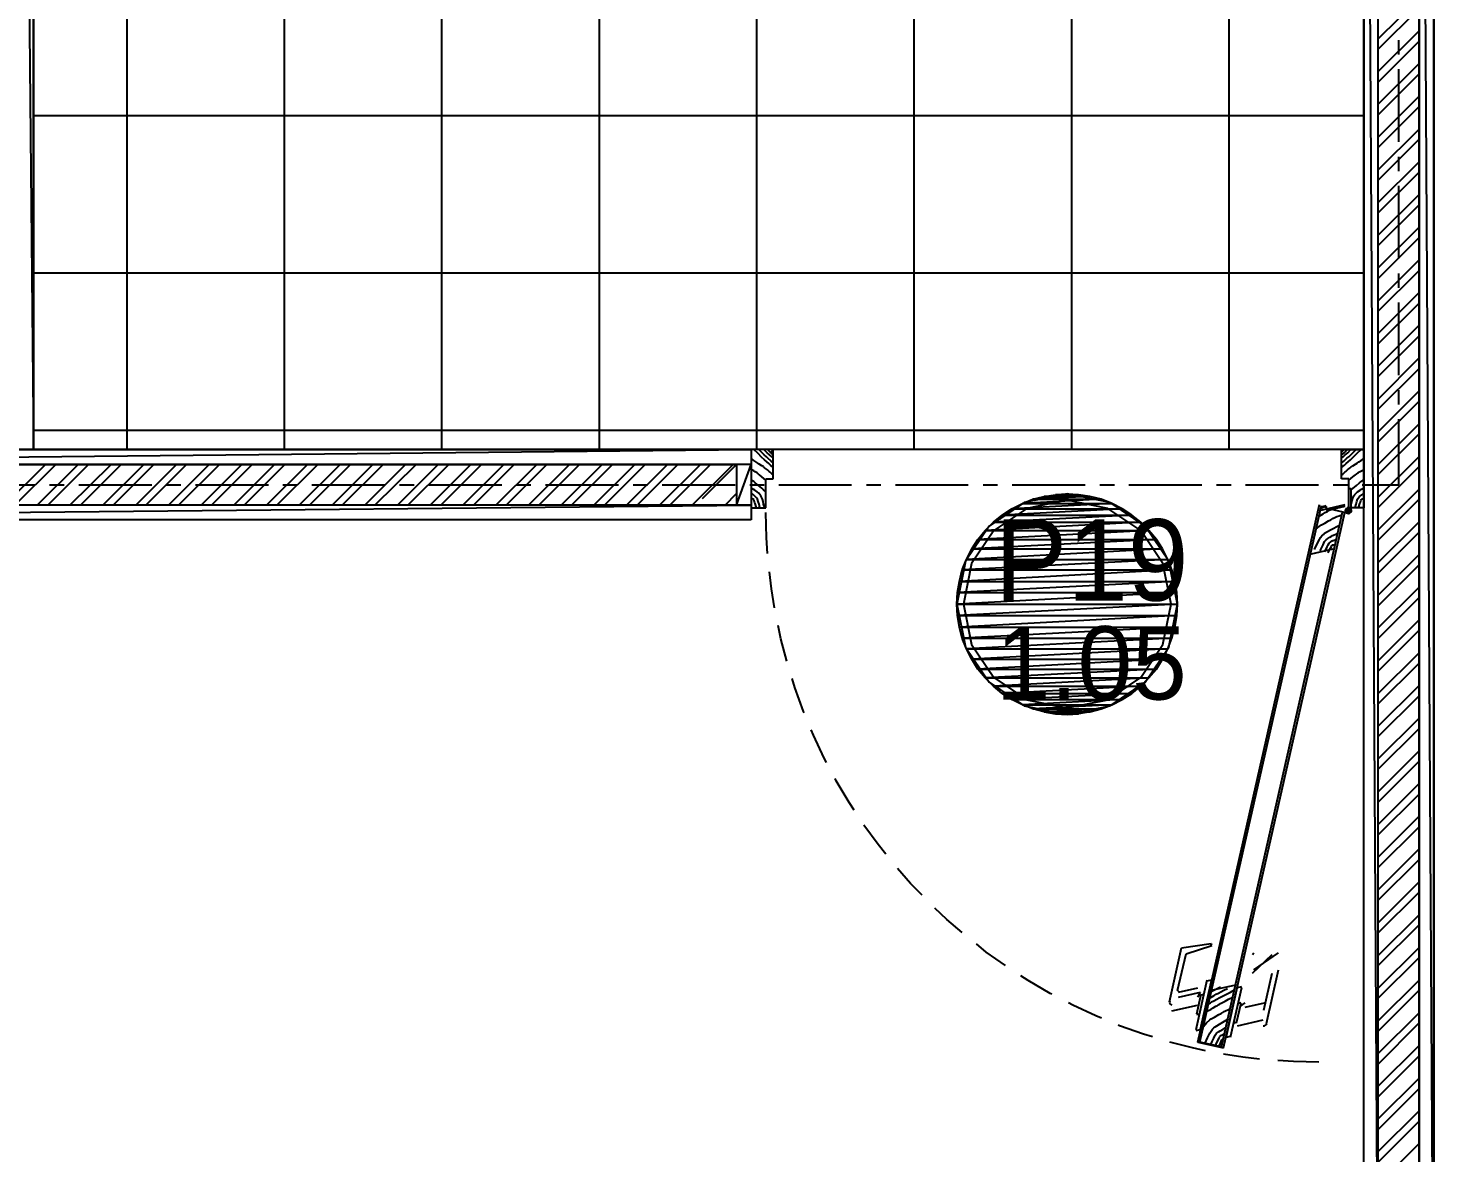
# Model space of a CAD drawing. Header units: millimetres. Extents: x 7649 to 34105, y 3983 to 25377.
# Drawn here: x 23674 to 26084, y 16851 to 18780 of the extents above; entities that cross this region are included whole.
import ezdxf

# ---------------------------------------------------------------- set-up
doc = ezdxf.new("R2010")
doc.units = ezdxf.units.MM

msp = doc.modelspace()

# ---------------------------------------------------------------- linework, layer by layer
at = {"layer": 'GEOMETRY', "color": 7}
for p, q in [((23658.86528, 20636.61806), (23683.73611, 18056.93056)), ((23658.86528, 20636.61806), (23683.73611, 18056.93056)), ((23683.73611, 18056.93056), (23683.73611, 20636.61806)), ((23844.07361, 18056.93056), (23844.07361, 20636.61806)), ((24113.94861, 18056.93056), (24113.94861, 20636.61806)), ((24383.82361, 18056.93056), (24383.82361, 20636.61806)), ((24653.69861, 18056.93056), (24653.69861, 20636.61806)), ((24923.57361, 18056.93056), (24923.57361, 20636.61806)), ((25193.44861, 18056.93056), (25193.44861, 20636.61806)), ((25463.32361, 18056.93056), (25463.32361, 20636.61806)), ((25733.19861, 18056.93056), (25733.19861, 20636.61806)), ((25963.91528, 16317.03056), (25963.91528, 20636.61806)), ((25963.91528, 20636.61806), (25988.78611, 16317.03056)), ((25963.91528, 20636.61806), (25988.78611, 16317.03056)), ((25988.78611, 16317.03056), (25988.78611, 20636.61806)), ((26058.63611, 16317.03056), (26058.63611, 20636.61806)), ((26058.63611, 20636.61806), (26084.03611, 16317.03056)), ((26058.63611, 20636.61806), (26084.03611, 16317.03056)), ((26084.03611, 16317.03056), (26084.03611, 20636.61806)), ((25988.78611, 18761.25139), (26058.63611, 18831.10139)), ((25988.78611, 18743.78889), (26058.63611, 18813.63889)), ((25988.78611, 18705.15972), (26058.63611, 18775.00972)), ((25988.78611, 18687.16806), (26058.63611, 18757.54722)), ((26023.71111, 18734.26389), (26023.71111, 18759.13472)), ((25988.78611, 18649.06806), (26058.63611, 18718.91806)), ((25988.78611, 18631.07639), (26058.63611, 18701.45556)), ((26023.71111, 18584.50972), (26023.71111, 18709.39306)), ((25988.78611, 18592.97639), (26058.63611, 18662.82639)), ((23683.73611, 18630.01806), (25963.91528, 18630.01806)), ((25988.78611, 18574.98472), (26058.63611, 18645.36389)), ((25988.78611, 18536.88472), (26058.63611, 18606.73472)), ((25988.78611, 18518.89306), (26058.63611, 18589.27222)), ((26023.71111, 18534.23889), (26023.71111, 18559.10972)), ((25988.78611, 18480.79306), (26058.63611, 18550.64306)), ((25988.78611, 18462.80139), (26058.63611, 18532.65139)), ((26023.71111, 18384.48472), (26023.71111, 18509.36806)), ((25988.78611, 18424.70139), (26058.63611, 18494.55139)), ((25988.78611, 18406.70972), (26058.63611, 18476.55972)), ((25988.78611, 18368.60972), (26058.63611, 18438.45972)), ((25988.78611, 18350.61806), (26058.63611, 18420.46806)), ((25988.78611, 18311.98889), (26058.63611, 18382.36806)), ((25988.78611, 18294.52639), (26058.63611, 18364.37639)), ((23683.73611, 18360.14306), (25963.91528, 18360.14306)), ((26023.71111, 18334.21389), (26023.71111, 18359.08472)), ((25988.78611, 18255.89722), (26058.63611, 18326.27639)), ((25988.78611, 18238.43472), (26058.63611, 18308.28472)), ((26023.71111, 18184.45972), (26023.71111, 18309.34306)), ((25988.78611, 18199.80556), (26058.63611, 18270.18472)), ((25988.78611, 18182.34306), (26058.63611, 18252.19306)), ((25988.78611, 18143.71389), (26058.63611, 18214.09306)), ((25988.78611, 18126.25139), (26058.63611, 18196.10139)), ((25988.78611, 18087.62222), (26058.63611, 18157.47222)), ((26023.71111, 18134.18889), (26023.71111, 18159.05972)), ((25988.78611, 18070.15972), (26058.63611, 18140.00972)), ((25988.78611, 18031.53056), (26058.63611, 18101.38056)), ((26023.71111, 17996.60556), (26023.71111, 18109.31806)), ((23683.73611, 18090.26806), (25963.91528, 18090.26806)), ((25988.78611, 18014.06806), (26058.63611, 18083.91806)), ((22333.83194, 18031.53056), (24914.04861, 18056.93056)), ((22333.83194, 18031.53056), (24914.04861, 18056.93056)), ((24914.04861, 18056.93056), (22333.83194, 18056.93056)), ((23683.73611, 18056.93056), (23658.86528, 18056.93056)), ((24914.04861, 18056.93056), (24914.04861, 18031.53056)), ((24951.61944, 18056.93056), (24914.04861, 18056.93056)), ((24914.04861, 18056.93056), (24914.04861, 17956.91806)), ((24925.69028, 18050.05139), (24918.28194, 18056.93056)), ((24931.51111, 18044.23056), (24925.69028, 18050.05139)), ((24932.04028, 18052.16806), (24926.74861, 18056.93056)), ((24936.27361, 18047.93472), (24932.04028, 18052.16806)), ((24941.03611, 18051.63889), (24935.74444, 18056.93056)), ((24939.97778, 18044.75972), (24936.27361, 18047.93472)), ((24945.26944, 18047.93472), (24941.03611, 18051.63889)), ((24947.38611, 18051.63889), (24941.56528, 18056.93056)), ((24948.97361, 18044.75972), (24945.26944, 18047.93472)), ((24947.38611, 18052.69722), (24951.61944, 18056.93056)), ((24951.61944, 18047.40556), (24947.38611, 18051.63889)), ((24951.61944, 18006.65972), (24951.61944, 18056.93056)), ((25925.81528, 18006.65972), (25925.81528, 18056.93056)), ((25925.81528, 18056.93056), (25963.91528, 18056.93056)), ((25925.81528, 18052.69722), (25930.04861, 18056.93056)), ((25925.81528, 18047.40556), (25930.04861, 18051.63889)), ((25928.46111, 18044.75972), (25932.16528, 18047.93472)), ((25930.04861, 18051.63889), (25935.86944, 18056.93056)), ((25932.16528, 18047.93472), (25936.39861, 18051.63889)), ((25936.39861, 18051.63889), (25941.69028, 18056.93056)), ((25937.98611, 18044.75972), (25941.69028, 18047.93472)), ((25941.69028, 18047.93472), (25945.92361, 18052.16806)), ((25945.92361, 18052.16806), (25950.68611, 18056.93056)), ((25945.92361, 18044.23056), (25951.74444, 18050.05139)), ((25951.74444, 18050.05139), (25959.15278, 18056.93056)), ((25963.91528, 18056.93056), (25963.91528, 17956.91806)), ((24914.04861, 18031.53056), (22333.83194, 18031.53056)), ((23633.99444, 17961.68056), (23704.37361, 18031.53056)), ((23651.98611, 17961.68056), (23721.83611, 18031.53056)), ((23690.08611, 17961.68056), (23760.46528, 18031.53056)), ((23708.07778, 17961.68056), (23777.92778, 18031.53056)), ((23746.17778, 17961.68056), (23816.55694, 18031.53056)), ((23764.16944, 17961.68056), (23834.01944, 18031.53056)), ((23802.26944, 17961.68056), (23872.64861, 18031.53056)), ((23820.26111, 17961.68056), (23890.11111, 18031.53056)), ((23858.89028, 17961.68056), (23928.74028, 18031.53056)), ((23876.35278, 17961.68056), (23946.20278, 18031.53056)), ((23914.98194, 17961.68056), (23984.83194, 18031.53056)), ((23932.44444, 17961.68056), (24002.29444, 18031.53056)), ((23971.07361, 17961.68056), (24040.92361, 18031.53056)), ((23988.53611, 17961.68056), (24058.38611, 18031.53056)), ((24027.16528, 17961.68056), (24097.01528, 18031.53056)), ((24044.62778, 17961.68056), (24114.47778, 18031.53056)), ((24083.25694, 17961.68056), (24153.10694, 18031.53056)), ((24100.71944, 17961.68056), (24171.09861, 18031.53056)), ((24139.34861, 17961.68056), (24209.19861, 18031.53056)), ((24156.81111, 17961.68056), (24227.19028, 18031.53056)), ((24195.44028, 17961.68056), (24265.29028, 18031.53056)), ((24212.90278, 17961.68056), (24283.28194, 18031.53056)), ((24251.53194, 17961.68056), (24321.38194, 18031.53056)), ((24268.99444, 17961.68056), (24339.37361, 18031.53056)), ((24307.62361, 17961.68056), (24377.47361, 18031.53056)), ((24325.08611, 17961.68056), (24395.46528, 18031.53056)), ((24363.71528, 17961.68056), (24433.56528, 18031.53056)), ((24381.70694, 17961.68056), (24451.55694, 18031.53056)), ((24419.80694, 17961.68056), (24489.65694, 18031.53056)), ((24437.79861, 17961.68056), (24507.64861, 18031.53056)), ((24475.89861, 17961.68056), (24546.27778, 18031.53056)), ((24493.89028, 17961.68056), (24563.74028, 18031.53056)), ((24531.99028, 17961.68056), (24602.36944, 18031.53056)), ((24549.98194, 17961.68056), (24619.83194, 18031.53056)), ((24588.08194, 17961.68056), (24658.46111, 18031.53056)), ((24606.07361, 17961.68056), (24675.92361, 18031.53056)), ((24644.17361, 17961.68056), (24714.55278, 18031.53056)), ((24662.16528, 17961.68056), (24732.01528, 18031.53056)), ((24700.26528, 17961.68056), (24770.64444, 18031.53056)), ((24718.25694, 17961.68056), (24788.10694, 18031.53056)), ((24756.88611, 17961.68056), (24826.73611, 18031.53056)), ((24774.34861, 17961.68056), (24844.19861, 18031.53056)), ((24812.97778, 17961.68056), (24882.82778, 18031.53056)), ((24830.44028, 17973.32222), (24888.64861, 18031.53056)), ((24886.53194, 18029.41389), (24888.64861, 18031.53056)), ((24888.64861, 17961.68056), (24914.04861, 18031.53056)), ((24888.64861, 17961.68056), (24914.04861, 18031.53056)), ((24914.04861, 18031.53056), (24888.64861, 18031.53056)), ((24888.64861, 18031.53056), (24888.64861, 17961.68056)), ((24918.28194, 18038.40972), (24914.04861, 18041.58472)), ((24914.04861, 18031.53056), (24914.04861, 17961.68056)), ((24921.98611, 18035.76389), (24918.28194, 18038.40972)), ((24925.16111, 18033.64722), (24921.98611, 18035.76389)), ((24927.80694, 18032.05972), (24925.16111, 18033.64722)), ((24932.04028, 18029.41389), (24927.80694, 18032.05972)), ((24936.80278, 18039.46806), (24931.51111, 18044.23056)), ((24934.68611, 18027.82639), (24932.04028, 18029.41389)), ((24935.74444, 18026.76806), (24934.68611, 18027.82639)), ((24936.27361, 18026.23889), (24935.74444, 18026.76806)), ((24936.80278, 18025.70972), (24936.27361, 18026.23889)), ((24940.50694, 18035.76389), (24936.80278, 18039.46806)), ((24938.39028, 18024.65139), (24936.80278, 18025.70972)), ((24941.56528, 18022.00556), (24938.39028, 18024.65139)), ((24942.62361, 18042.11389), (24939.97778, 18044.75972)), ((24944.21111, 18033.11806), (24940.50694, 18035.76389)), ((24947.91528, 18037.35139), (24942.62361, 18042.11389)), ((24946.85694, 18030.47222), (24944.21111, 18033.11806)), ((24951.61944, 18026.23889), (24946.85694, 18030.47222)), ((24951.61944, 18034.17639), (24947.91528, 18037.35139)), ((24951.61944, 18042.11389), (24948.97361, 18044.75972)), ((25925.81528, 18042.11389), (25928.46111, 18044.75972)), ((25925.81528, 18034.17639), (25929.51944, 18037.35139)), ((25925.81528, 18026.23889), (25930.57778, 18030.47222)), ((25929.51944, 18037.35139), (25934.81111, 18042.11389)), ((25930.57778, 18030.47222), (25933.75278, 18033.11806)), ((25933.75278, 18033.11806), (25936.92778, 18035.76389)), ((25934.81111, 18042.11389), (25937.98611, 18044.75972)), ((25935.86944, 18022.00556), (25939.04444, 18024.65139)), ((25936.92778, 18035.76389), (25941.16111, 18039.46806)), ((25939.04444, 18024.65139), (25940.63194, 18025.70972)), ((25940.63194, 18025.70972), (25941.16111, 18026.23889)), ((25941.16111, 18039.46806), (25945.92361, 18044.23056)), ((25941.16111, 18026.23889), (25941.69028, 18026.76806)), ((25941.69028, 18026.76806), (25943.27778, 18027.82639)), ((25943.27778, 18027.82639), (25945.39444, 18029.41389)), ((25945.39444, 18029.41389), (25949.62778, 18032.05972)), ((25949.62778, 18032.05972), (25952.27361, 18033.64722)), ((25952.27361, 18033.64722), (25955.44861, 18035.76389)), ((25955.44861, 18035.76389), (25959.15278, 18038.40972)), ((25959.15278, 18038.40972), (25963.91528, 18041.58472)), ((25988.78611, 17975.43889), (26058.63611, 18045.28889)), ((25988.78611, 17957.97639), (26058.63611, 18027.82639)), ((24918.28194, 18020.41806), (24914.04861, 18023.06389)), ((24916.16528, 18003.48472), (24914.04861, 18005.07222)), ((24918.28194, 18002.42639), (24916.16528, 18003.48472)), ((24920.92778, 18018.83056), (24918.28194, 18020.41806)), ((24920.92778, 17999.78056), (24918.28194, 18002.42639)), ((24923.04444, 18017.77222), (24920.92778, 18018.83056)), ((24926.21944, 17995.54722), (24920.92778, 17999.78056)), ((24924.10278, 18017.24306), (24923.04444, 18017.77222)), ((24924.10278, 18016.71389), (24924.10278, 18017.24306)), ((24924.63194, 18016.71389), (24924.10278, 18016.71389)), ((24924.63194, 18016.18472), (24924.63194, 18016.71389)), ((24925.16111, 18016.18472), (24924.63194, 18016.18472)), ((24926.21944, 18015.12639), (24925.16111, 18016.18472)), ((24928.33611, 18013.53889), (24926.21944, 18015.12639)), ((24932.04028, 18010.36389), (24928.33611, 18013.53889)), ((24935.74444, 18007.18889), (24932.04028, 18010.36389)), ((24938.91944, 18004.54306), (24935.74444, 18007.18889)), ((24938.91944, 18006.65972), (24951.61944, 18006.65972)), ((24938.91944, 17956.91806), (24938.91944, 18006.65972)), ((24944.74028, 18019.35972), (24941.56528, 18022.00556)), ((24946.32778, 18018.30139), (24944.74028, 18019.35972)), ((24946.85694, 18017.77222), (24946.32778, 18018.30139)), ((24947.38611, 18017.24306), (24946.85694, 18017.77222)), ((24948.44444, 18016.18472), (24947.38611, 18017.24306)), ((24950.03194, 18015.12639), (24948.44444, 18016.18472)), ((24951.61944, 18013.53889), (24950.03194, 18015.12639)), ((25925.81528, 18013.53889), (25927.93194, 18015.12639)), ((25938.51528, 18006.65972), (25925.81528, 18006.65972)), ((25927.93194, 18015.12639), (25928.99028, 18016.18472)), ((25928.99028, 18016.18472), (25930.04861, 18017.24306)), ((25930.04861, 18017.24306), (25930.57778, 18017.77222)), ((25930.57778, 18017.77222), (25931.63611, 18018.30139)), ((25931.63611, 18018.30139), (25933.22361, 18019.35972)), ((25933.22361, 18019.35972), (25935.86944, 18022.00556)), ((25938.51528, 18004.54306), (25941.69028, 18007.18889)), ((25938.51528, 17990.25556), (25938.51528, 18006.65972)), ((25941.69028, 18007.18889), (25945.39444, 18010.36389)), ((25945.39444, 18010.36389), (25949.62778, 18013.53889)), ((25949.62778, 18013.53889), (25951.21528, 18015.12639)), ((25951.21528, 18015.12639), (25952.27361, 18016.18472)), ((25951.21528, 17995.54722), (25956.50694, 17999.78056)), ((25952.27361, 18016.18472), (25952.80278, 18016.18472)), ((25952.80278, 18016.18472), (25952.80278, 18016.71389)), ((25952.80278, 18016.71389), (25953.33194, 18016.71389)), ((25953.33194, 18016.71389), (25953.86111, 18017.24306)), ((25953.86111, 18017.24306), (25954.91944, 18017.77222)), ((25954.91944, 18017.77222), (25956.50694, 18018.83056)), ((25956.50694, 18018.83056), (25959.68194, 18020.41806)), ((25956.50694, 17999.78056), (25959.15278, 18002.42639)), ((25959.15278, 18002.42639), (25961.26944, 18003.48472)), ((25959.68194, 18020.41806), (25963.91528, 18023.06389)), ((25961.26944, 18003.48472), (25963.91528, 18005.07222)), ((23623.94028, 17996.60556), (23686.38194, 17996.60556)), ((23711.25278, 17996.60556), (23736.12361, 17996.60556)), ((23761.52361, 17996.60556), (23886.40694, 17996.60556)), ((23911.27778, 17996.60556), (23936.14861, 17996.60556)), ((23961.54861, 17996.60556), (24086.43194, 17996.60556)), ((24111.30278, 17996.60556), (24136.17361, 17996.60556)), ((24161.04444, 17996.60556), (24286.45694, 17996.60556)), ((24311.32778, 17996.60556), (24336.19861, 17996.60556)), ((24361.06944, 17996.60556), (24486.48194, 17996.60556)), ((24511.35278, 17996.60556), (24536.22361, 17996.60556)), ((24561.09444, 17996.60556), (24686.50694, 17996.60556)), ((24711.37778, 17996.60556), (24736.24861, 17996.60556)), ((24761.11944, 17996.60556), (24886.53194, 17996.60556)), ((24869.06944, 17961.68056), (24888.64861, 17981.78889)), ((24911.40278, 17996.60556), (24936.27361, 17996.60556)), ((24917.22361, 17989.19722), (24914.04861, 17991.31389)), ((24915.63611, 17980.73056), (24914.04861, 17981.25972)), ((24916.16528, 17980.73056), (24915.63611, 17980.73056)), ((24916.69444, 17980.20139), (24916.16528, 17980.73056)), ((24917.22361, 17979.67222), (24916.69444, 17980.20139)), ((24919.86944, 17987.60972), (24917.22361, 17989.19722)), ((24917.75278, 17979.14306), (24917.22361, 17979.67222)), ((24918.81111, 17978.08472), (24917.75278, 17979.14306)), ((24920.92778, 17976.49722), (24918.81111, 17978.08472)), ((24924.10278, 17984.43472), (24919.86944, 17987.60972)), ((24923.57361, 17973.85139), (24920.92778, 17976.49722)), ((24926.74861, 17982.31806), (24924.10278, 17984.43472)), ((24932.04028, 17990.78472), (24926.21944, 17995.54722)), ((24928.86528, 17980.20139), (24926.74861, 17982.31806)), ((24930.45278, 17977.55556), (24928.86528, 17980.20139)), ((24932.04028, 17974.38056), (24930.45278, 17977.55556)), ((24935.21528, 17988.13889), (24932.04028, 17990.78472)), ((24938.91944, 17984.43472), (24935.21528, 17988.13889)), ((24961.14444, 17996.60556), (25086.02778, 17996.60556)), ((25111.42778, 17996.60556), (25136.29861, 17996.60556)), ((25161.16944, 17996.60556), (25286.05278, 17996.60556)), ((25311.45278, 17996.60556), (25336.32361, 17996.60556)), ((25361.19444, 17996.60556), (25486.07778, 17996.60556)), ((25455.65069, 17981.25972), (25382.01452, 17966.39322)), ((25494.54444, 17976.49722), (25396.64861, 17971.73472)), ((25396.64861, 17971.73472), (25416.22778, 17976.49722)), ((25494.54444, 17976.49722), (25396.64861, 17971.73472)), ((25474.96528, 17979.67222), (25416.22778, 17976.49722)), ((25416.22778, 17976.49722), (25435.27778, 17979.67222)), ((25474.96528, 17979.67222), (25416.22778, 17976.49722)), ((25416.22778, 17976.49722), (25494.54444, 17976.49722)), ((25416.22778, 17976.49722), (25494.54444, 17976.49722)), ((25455.38611, 17980.73056), (25435.27778, 17979.67222)), ((25435.27778, 17979.67222), (25474.96528, 17979.67222)), ((25435.27778, 17979.67222), (25474.96528, 17979.67222)), ((25474.96528, 17979.67222), (25455.38611, 17980.73056)), ((25529.28687, 17966.39322), (25455.65069, 17981.25972)), ((25494.54444, 17976.49722), (25474.96528, 17979.67222)), ((25513.59444, 17971.73472), (25494.54444, 17976.49722)), ((25511.47778, 17996.60556), (25536.34861, 17996.60556)), ((25561.21944, 17996.60556), (25686.10278, 17996.60556)), ((25711.50278, 17996.60556), (25736.37361, 17996.60556)), ((25761.24444, 17996.60556), (25886.12778, 17996.60556)), ((25911.52778, 17996.60556), (25936.39861, 17996.60556)), ((25938.51528, 17947.39306), (25938.51528, 17990.25556)), ((25938.51528, 17990.25556), (25942.21944, 17990.25556)), ((25942.21944, 17988.13889), (25951.21528, 17995.54722)), ((25942.21944, 17952.15556), (25942.21944, 17990.25556)), ((25945.39444, 17973.85139), (25946.98194, 17977.55556)), ((25946.98194, 17977.55556), (25948.56944, 17980.20139)), ((25948.56944, 17980.20139), (25950.68611, 17982.31806)), ((25950.68611, 17982.31806), (25953.33194, 17984.43472)), ((25953.33194, 17984.43472), (25957.56528, 17987.60972)), ((25954.39028, 17973.85139), (25956.50694, 17976.49722)), ((25956.50694, 17976.49722), (25958.62361, 17978.08472)), ((25957.56528, 17987.60972), (25960.21111, 17989.19722)), ((25958.62361, 17978.08472), (25959.68194, 17979.14306)), ((25959.68194, 17979.14306), (25960.74028, 17979.67222)), ((25960.21111, 17989.19722), (25963.91528, 17991.31389)), ((25960.74028, 17979.67222), (25960.74028, 17980.20139)), ((25960.74028, 17980.20139), (25961.26944, 17980.20139)), ((25961.26944, 17996.60556), (26023.71111, 17996.60556)), ((25961.26944, 17980.20139), (25961.26944, 17980.73056)), ((25961.26944, 17980.73056), (25962.32778, 17980.73056)), ((25962.32778, 17980.73056), (25963.91528, 17981.25972)), ((25988.78611, 17919.34722), (26058.63611, 17989.19722)), ((22333.83194, 17936.80972), (24914.04861, 17961.68056)), ((22333.83194, 17936.80972), (24914.04861, 17961.68056)), ((24914.04861, 17961.68056), (22333.83194, 17961.68056)), ((24914.04861, 17961.68056), (24888.64861, 17961.68056)), ((24915.63611, 17972.79306), (24914.04861, 17973.32222)), ((24914.04861, 17961.68056), (24914.04861, 17936.80972)), ((24914.04861, 17956.91806), (24938.91944, 17956.91806)), ((24917.22361, 17971.73472), (24915.63611, 17972.79306)), ((24918.28194, 17971.20556), (24917.22361, 17971.73472)), ((24918.28194, 17970.67639), (24918.28194, 17971.20556)), ((24918.81111, 17969.61806), (24918.28194, 17970.67639)), ((24919.34028, 17966.97222), (24918.81111, 17969.61806)), ((24920.39861, 17964.32639), (24919.34028, 17966.97222)), ((24923.04444, 17956.91806), (24920.39861, 17964.32639)), ((24924.63194, 17971.73472), (24923.57361, 17973.85139)), ((24925.69028, 17968.03056), (24924.63194, 17971.73472)), ((24927.27778, 17963.26806), (24925.69028, 17968.03056)), ((24928.86528, 17956.91806), (24927.27778, 17963.26806)), ((24933.09861, 17971.73472), (24932.04028, 17974.38056)), ((24934.15694, 17968.03056), (24933.09861, 17971.73472)), ((24935.21528, 17963.26806), (24934.15694, 17968.03056)), ((24937.33194, 17956.91806), (24935.21528, 17963.26806)), ((25382.01452, 17966.39322), (25321.88237, 17925.85096)), ((25386.33994, 17956.15402), (25329.74003, 17917.9933)), ((25549.57778, 17955.33056), (25344.26111, 17944.74722)), ((25344.26111, 17944.74722), (25360.66528, 17955.33056)), ((25549.57778, 17955.33056), (25344.26111, 17944.74722)), ((25532.11528, 17964.32639), (25360.66528, 17955.33056)), ((25360.66528, 17955.33056), (25378.65694, 17964.32639)), ((25532.11528, 17964.32639), (25360.66528, 17955.33056)), ((25360.66528, 17955.33056), (25549.57778, 17955.33056)), ((25360.66528, 17955.33056), (25549.57778, 17955.33056)), ((25513.59444, 17971.73472), (25378.65694, 17964.32639)), ((25378.65694, 17964.32639), (25396.64861, 17971.73472)), ((25513.59444, 17971.73472), (25378.65694, 17964.32639)), ((25378.65694, 17964.32639), (25532.11528, 17964.32639)), ((25378.65694, 17964.32639), (25532.11528, 17964.32639)), ((25455.65069, 17970.14722), (25386.33994, 17956.15402)), ((25396.64861, 17971.73472), (25513.59444, 17971.73472)), ((25396.64861, 17971.73472), (25513.59444, 17971.73472)), ((25524.96145, 17956.15402), (25455.65069, 17970.14722)), ((25532.11528, 17964.32639), (25513.59444, 17971.73472)), ((25581.56136, 17917.9933), (25524.96145, 17956.15402)), ((25589.41902, 17925.85096), (25529.28687, 17966.39322)), ((25549.57778, 17955.33056), (25532.11528, 17964.32639)), ((25566.51111, 17944.74722), (25549.57778, 17955.33056)), ((25679.22361, 17040.93056), (25887.71528, 17962.73889)), ((25682.92778, 17040.93056), (25891.41944, 17961.15139)), ((25887.71528, 17952.68472), (25932.16528, 17962.73889)), ((25889.83194, 17955.85972), (25893.00694, 17957.44722)), ((25891.41944, 17959.03472), (25899.35694, 17961.15139)), ((25893.00694, 17957.44722), (25896.71111, 17959.56389)), ((25898.82778, 17956.38889), (25899.88611, 17960.09306)), ((25935.86944, 17947.92222), (25898.82778, 17956.38889)), ((25899.88611, 17952.68472), (25932.16528, 17960.09306)), ((25901.47361, 17951.09722), (25903.59028, 17952.15556)), ((25903.59028, 17952.15556), (25905.17778, 17953.21389)), ((25905.17778, 17953.21389), (25907.82361, 17954.27222)), ((25932.69444, 17952.68472), (25933.22361, 17954.80139)), ((25933.08954, 17954.37677), (25932.69444, 17952.42014)), ((25933.22361, 17950.03889), (25932.69444, 17952.68472)), ((25932.69444, 17952.68472), (25937.45694, 17952.15556)), ((25937.45694, 17952.15556), (25932.69444, 17952.68472)), ((25932.69444, 17952.42014), (25933.08954, 17950.46351)), ((25934.16697, 17955.9747), (25933.08954, 17954.37677)), ((25935.34028, 17956.38889), (25933.22361, 17954.80139)), ((25933.22361, 17954.80139), (25937.45694, 17952.15556)), ((25933.22361, 17954.80139), (25937.45694, 17952.15556)), ((25937.45694, 17952.15556), (25933.22361, 17950.03889)), ((25937.45694, 17952.15556), (25933.22361, 17950.03889)), ((25935.7649, 17957.05212), (25934.16697, 17955.9747)), ((25934.81111, 17947.92222), (25937.45694, 17952.15556)), ((25934.81111, 17947.92222), (25937.45694, 17952.15556)), ((25935.34028, 17956.38889), (25937.98611, 17956.91806)), ((25937.45694, 17952.15556), (25935.34028, 17956.38889)), ((25937.45694, 17952.15556), (25935.34028, 17956.38889)), ((25937.72153, 17957.44722), (25935.7649, 17957.05212)), ((25936.92778, 17947.39306), (25937.45694, 17952.15556)), ((25937.45694, 17952.15556), (25936.92778, 17947.39306)), ((25937.98611, 17956.91806), (25937.45694, 17952.15556)), ((25937.45694, 17952.15556), (25937.98611, 17956.91806)), ((25940.10278, 17956.38889), (25937.45694, 17952.15556)), ((25940.10278, 17956.38889), (25937.45694, 17952.15556)), ((25937.45694, 17952.15556), (25941.69028, 17954.27222)), ((25937.45694, 17952.15556), (25941.69028, 17954.27222)), ((25941.69028, 17949.50972), (25937.45694, 17952.15556)), ((25937.45694, 17952.15556), (25942.21944, 17951.62639)), ((25941.69028, 17949.50972), (25937.45694, 17952.15556)), ((25937.45694, 17952.15556), (25939.57361, 17947.92222)), ((25937.45694, 17952.15556), (25939.57361, 17947.92222)), ((25942.21944, 17951.62639), (25937.45694, 17952.15556)), ((25939.67816, 17957.05212), (25937.72153, 17957.44722)), ((25937.98611, 17956.91806), (25940.10278, 17956.38889)), ((25941.27609, 17955.9747), (25939.67816, 17957.05212)), ((25941.69028, 17954.27222), (25940.10278, 17956.38889)), ((25942.35351, 17954.37677), (25941.27609, 17955.9747)), ((25941.69028, 17954.27222), (25942.21944, 17951.62639)), ((25942.21944, 17951.62639), (25941.69028, 17949.50972)), ((25942.21944, 17963.26806), (25945.39444, 17973.85139)), ((25963.91528, 17956.91806), (25942.21944, 17956.91806)), ((25942.74861, 17952.42014), (25942.35351, 17954.37677)), ((25942.35351, 17950.46351), (25942.74861, 17952.42014)), ((25949.09861, 17956.91806), (25950.68611, 17963.26806)), ((25950.68611, 17963.26806), (25951.74444, 17968.03056)), ((25951.74444, 17968.03056), (25953.33194, 17971.73472)), ((25953.33194, 17971.73472), (25954.39028, 17973.85139)), ((25954.91944, 17956.91806), (25957.03611, 17964.32639)), ((25957.03611, 17964.32639), (25958.09444, 17966.97222)), ((25958.09444, 17966.97222), (25958.62361, 17969.61806)), ((25958.62361, 17969.61806), (25959.15278, 17970.67639)), ((25959.15278, 17970.67639), (25959.68194, 17971.20556)), ((25959.68194, 17971.20556), (25960.21111, 17971.73472)), ((25960.21111, 17971.73472), (25961.79861, 17972.79306)), ((25961.79861, 17972.79306), (25963.91528, 17973.32222)), ((25988.78611, 17901.88472), (26058.63611, 17971.73472)), ((24914.04861, 17936.80972), (22333.83194, 17936.80972)), ((24939.97778, 17905.58889), (24938.91944, 17948.98056)), ((25581.85694, 17932.57639), (25314.62778, 17918.28889)), ((25314.62778, 17918.28889), (25328.91528, 17932.57639)), ((25581.85694, 17932.57639), (25314.62778, 17918.28889)), ((25566.51111, 17944.74722), (25328.91528, 17932.57639)), ((25328.91528, 17932.57639), (25344.26111, 17944.74722)), ((25566.51111, 17944.74722), (25328.91528, 17932.57639)), ((25328.91528, 17932.57639), (25581.85694, 17932.57639)), ((25328.91528, 17932.57639), (25581.85694, 17932.57639)), ((25344.26111, 17944.74722), (25566.51111, 17944.74722)), ((25344.26111, 17944.74722), (25566.51111, 17944.74722)), ((25581.85694, 17932.57639), (25566.51111, 17944.74722)), ((25595.61528, 17918.28889), (25581.85694, 17932.57639)), ((25719.96944, 17032.99306), (25927.40278, 17949.50972)), ((25723.67361, 17030.87639), (25931.63611, 17948.98056)), ((25887.18611, 17942.63056), (25894.06528, 17946.86389)), ((25887.18611, 17925.16806), (25891.41944, 17927.81389)), ((25891.41944, 17927.81389), (25897.24028, 17930.98889)), ((25894.06528, 17946.86389), (25897.76944, 17948.98056)), ((25897.24028, 17930.98889), (25903.59028, 17934.69306)), ((25897.76944, 17948.98056), (25899.88611, 17950.03889)), ((25899.88611, 17950.03889), (25901.47361, 17951.09722)), ((25903.59028, 17934.69306), (25907.29444, 17936.80972)), ((25907.29444, 17936.80972), (25908.88194, 17937.86806)), ((25908.88194, 17937.86806), (25909.94028, 17938.39722)), ((25909.94028, 17938.39722), (25909.94028, 17938.92639)), ((25909.94028, 17938.92639), (25910.46944, 17938.92639)), ((25910.46944, 17938.92639), (25910.99861, 17939.45556)), ((25910.99861, 17939.45556), (25912.05694, 17939.45556)), ((25912.05694, 17939.45556), (25913.11528, 17939.98472)), ((25913.11528, 17939.98472), (25915.23194, 17941.04306)), ((25915.23194, 17941.04306), (25917.87778, 17942.10139)), ((25917.87778, 17942.10139), (25921.58194, 17943.68889)), ((25918.93611, 17925.69722), (25922.64028, 17927.28472)), ((25921.58194, 17943.68889), (25926.87361, 17945.80556)), ((25933.08954, 17950.46351), (25934.16697, 17948.86558)), ((25933.22361, 17950.03889), (25934.81111, 17947.92222)), ((25934.16697, 17948.86558), (25935.7649, 17947.78815)), ((25936.92778, 17947.39306), (25934.81111, 17947.92222)), ((25935.7649, 17947.78815), (25937.72153, 17947.39306)), ((25939.57361, 17947.92222), (25936.92778, 17947.39306)), ((25937.72153, 17947.39306), (25939.67816, 17947.78815)), ((25939.57361, 17947.92222), (25941.69028, 17949.50972)), ((25939.67816, 17947.78815), (25941.27609, 17948.86558)), ((25941.27609, 17948.86558), (25942.35351, 17950.46351)), ((25988.78611, 17863.25556), (26058.63611, 17933.10556)), ((24942.09444, 17878.60139), (24939.97778, 17905.58889)), ((25321.88237, 17925.85096), (25281.34011, 17865.71881)), ((25329.74003, 17917.9933), (25291.57931, 17861.3934)), ((25595.61528, 17918.28889), (25302.45694, 17902.94306)), ((25302.45694, 17902.94306), (25314.62778, 17918.28889)), ((25595.61528, 17918.28889), (25302.45694, 17902.94306)), ((25314.62778, 17918.28889), (25595.61528, 17918.28889)), ((25314.62778, 17918.28889), (25595.61528, 17918.28889)), ((25619.72208, 17861.3934), (25581.56136, 17917.9933)), ((25629.96128, 17865.71881), (25589.41902, 17925.85096)), ((25608.31528, 17902.94306), (25595.61528, 17918.28889)), ((25881.89444, 17920.40556), (25887.18611, 17925.16806)), ((25887.71528, 17902.94306), (25889.83194, 17906.11806)), ((25889.83194, 17906.11806), (25891.94861, 17909.29306)), ((25891.94861, 17909.29306), (25894.59444, 17911.40972)), ((25894.59444, 17911.40972), (25896.71111, 17913.52639)), ((25896.71111, 17913.52639), (25906.76528, 17919.34722)), ((25899.35694, 17902.41389), (25902.00278, 17904.53056)), ((25902.00278, 17904.53056), (25905.70694, 17906.64722)), ((25905.70694, 17906.64722), (25907.82361, 17908.23472)), ((25906.76528, 17919.34722), (25912.58611, 17922.52222)), ((25907.82361, 17908.23472), (25910.46944, 17909.82222)), ((25910.46944, 17909.82222), (25914.70278, 17911.40972)), ((25912.58611, 17922.52222), (25916.29028, 17924.63889)), ((25914.70278, 17911.40972), (25919.46528, 17913.52639)), ((25916.29028, 17924.63889), (25918.93611, 17925.69722)), ((25988.78611, 17845.26389), (26058.63611, 17915.64306)), ((25618.89861, 17886.53889), (25282.87778, 17868.54722)), ((25282.87778, 17868.54722), (25291.87361, 17886.53889)), ((25618.89861, 17886.53889), (25282.87778, 17868.54722)), ((25608.31528, 17902.94306), (25291.87361, 17886.53889)), ((25291.87361, 17886.53889), (25302.45694, 17902.94306)), ((25608.31528, 17902.94306), (25291.87361, 17886.53889)), ((25291.87361, 17886.53889), (25618.89861, 17886.53889)), ((25291.87361, 17886.53889), (25618.89861, 17886.53889)), ((25302.45694, 17902.94306), (25608.31528, 17902.94306)), ((25302.45694, 17902.94306), (25608.31528, 17902.94306)), ((25618.89861, 17886.53889), (25608.31528, 17902.94306)), ((25627.89444, 17868.54722), (25618.89861, 17886.53889)), ((25874.48611, 17878.07222), (25911.52778, 17886.53889)), ((25879.24861, 17885.48056), (25883.48194, 17894.47639)), ((25883.48194, 17894.47639), (25887.71528, 17902.94306)), ((25889.30278, 17883.36389), (25891.41944, 17888.12639)), ((25891.41944, 17888.12639), (25894.06528, 17893.94722)), ((25894.06528, 17893.94722), (25896.71111, 17899.23889)), ((25896.71111, 17899.23889), (25899.35694, 17902.41389)), ((25897.24028, 17881.77639), (25900.94444, 17890.24306)), ((25900.94444, 17890.24306), (25903.06111, 17893.94722)), ((25903.06111, 17893.94722), (25904.64861, 17896.59306)), ((25903.06111, 17880.18889), (25905.70694, 17886.00972)), ((25904.64861, 17896.59306), (25907.29444, 17898.70972)), ((25905.70694, 17886.00972), (25908.35278, 17890.77222)), ((25907.29444, 17898.70972), (25909.41111, 17900.29722)), ((25908.35278, 17890.77222), (25908.88194, 17892.35972)), ((25908.88194, 17892.35972), (25909.41111, 17892.88889)), ((25909.41111, 17900.29722), (25910.99861, 17900.82639)), ((25909.41111, 17892.88889), (25909.94028, 17893.41806)), ((25909.94028, 17893.41806), (25910.46944, 17893.41806)), ((25910.46944, 17893.41806), (25912.58611, 17893.94722)), ((25910.99861, 17900.82639), (25912.05694, 17901.35556)), ((25912.05694, 17901.35556), (25912.58611, 17901.88472)), ((25912.58611, 17901.88472), (25913.11528, 17901.88472)), ((25912.58611, 17893.94722), (25915.23194, 17895.00556)), ((25913.11528, 17901.88472), (25914.70278, 17902.41389)), ((25914.70278, 17902.41389), (25916.81944, 17902.94306)), ((25281.34011, 17865.71881), (25266.47361, 17792.08264)), ((25627.89444, 17868.54722), (25275.46944, 17850.55556)), ((25275.46944, 17850.55556), (25282.87778, 17868.54722)), ((25627.89444, 17868.54722), (25275.46944, 17850.55556)), ((25291.57931, 17861.3934), (25277.58611, 17792.08264)), ((25282.87778, 17868.54722), (25627.89444, 17868.54722)), ((25282.87778, 17868.54722), (25627.89444, 17868.54722)), ((25633.71528, 17792.08264), (25619.72208, 17861.3934)), ((25634.77361, 17850.55556), (25627.89444, 17868.54722)), ((25644.82778, 17792.08264), (25629.96128, 17865.71881)), ((25988.78611, 17807.16389), (26058.63611, 17877.01389)), ((25988.78611, 17789.17222), (26058.63611, 17859.55139)), ((24948.44444, 17818.27639), (24945.26944, 17847.38056)), ((25640.06528, 17830.97639), (25267.53194, 17811.92639)), ((25267.53194, 17811.92639), (25270.70694, 17830.97639)), ((25640.06528, 17830.97639), (25267.53194, 17811.92639)), ((25634.77361, 17850.55556), (25270.70694, 17830.97639)), ((25270.70694, 17830.97639), (25275.46944, 17850.55556)), ((25634.77361, 17850.55556), (25270.70694, 17830.97639)), ((25270.70694, 17830.97639), (25640.06528, 17830.97639)), ((25270.70694, 17830.97639), (25640.06528, 17830.97639)), ((25275.46944, 17850.55556), (25634.77361, 17850.55556)), ((25275.46944, 17850.55556), (25634.77361, 17850.55556)), ((25640.06528, 17830.97639), (25634.77361, 17850.55556)), ((25643.24028, 17811.92639), (25640.06528, 17830.97639)), ((24953.73611, 17785.46806), (24948.44444, 17818.27639)), ((25643.24028, 17811.92639), (25266.47361, 17791.81806)), ((25266.47361, 17791.81806), (25267.53194, 17811.92639)), ((25643.24028, 17811.92639), (25266.47361, 17791.81806)), ((25267.53194, 17811.92639), (25643.24028, 17811.92639)), ((25267.53194, 17811.92639), (25643.24028, 17811.92639)), ((25644.29861, 17791.81806), (25643.24028, 17811.92639)), ((25988.78611, 17751.07222), (26058.63611, 17820.92222)), ((25266.47361, 17792.08264), (25281.34011, 17718.44647)), ((25266.47361, 17791.81806), (25644.29861, 17791.81806)), ((25266.47361, 17791.81806), (25644.29861, 17791.81806)), ((25267.53194, 17772.23889), (25266.47361, 17791.81806)), ((25644.29861, 17791.81806), (25267.53194, 17772.23889)), ((25644.29861, 17791.81806), (25267.53194, 17772.23889)), ((25277.05694, 17791.81806), (25633.18611, 17791.81806)), ((25277.58611, 17792.08264), (25291.57931, 17722.77188)), ((25619.72208, 17722.77188), (25633.71528, 17792.08264)), ((25629.96128, 17718.44647), (25644.82778, 17792.08264)), ((25643.24028, 17772.23889), (25644.29861, 17791.81806)), ((25988.78611, 17733.08056), (26058.63611, 17803.45972)), ((25267.53194, 17772.23889), (25643.24028, 17772.23889)), ((25267.53194, 17772.23889), (25643.24028, 17772.23889)), ((25270.70694, 17752.65972), (25267.53194, 17772.23889)), ((25643.24028, 17772.23889), (25270.70694, 17752.65972)), ((25643.24028, 17772.23889), (25270.70694, 17752.65972)), ((25640.06528, 17752.65972), (25643.24028, 17772.23889)), ((25988.78611, 17694.98056), (26058.63611, 17764.83056)), ((24964.84861, 17732.55139), (24960.08611, 17755.30556)), ((25270.70694, 17752.65972), (25640.06528, 17752.65972)), ((25270.70694, 17752.65972), (25640.06528, 17752.65972)), ((25275.46944, 17733.60972), (25270.70694, 17752.65972)), ((25640.06528, 17752.65972), (25275.46944, 17733.60972)), ((25640.06528, 17752.65972), (25275.46944, 17733.60972)), ((25634.77361, 17733.60972), (25640.06528, 17752.65972)), ((25988.78611, 17676.98889), (26058.63611, 17747.36806)), ((24974.90278, 17694.45139), (24964.84861, 17732.55139)), ((25275.46944, 17733.60972), (25634.77361, 17733.60972)), ((25275.46944, 17733.60972), (25634.77361, 17733.60972)), ((25282.87778, 17715.08889), (25275.46944, 17733.60972)), ((25281.34011, 17718.44647), (25321.88237, 17658.31432)), ((25634.77361, 17733.60972), (25282.87778, 17715.08889)), ((25634.77361, 17733.60972), (25282.87778, 17715.08889)), ((25282.87778, 17715.08889), (25627.89444, 17715.08889)), ((25282.87778, 17715.08889), (25627.89444, 17715.08889)), ((25291.87361, 17697.62639), (25282.87778, 17715.08889)), ((25291.57931, 17722.77188), (25329.74003, 17666.17198)), ((25627.89444, 17715.08889), (25291.87361, 17697.62639)), ((25627.89444, 17715.08889), (25291.87361, 17697.62639)), ((25581.56136, 17666.17198), (25619.72208, 17722.77188)), ((25589.41902, 17658.31432), (25629.96128, 17718.44647)), ((25618.89861, 17697.62639), (25627.89444, 17715.08889)), ((25627.89444, 17715.08889), (25634.77361, 17733.60972)), ((25291.87361, 17697.62639), (25618.89861, 17697.62639)), ((25291.87361, 17697.62639), (25618.89861, 17697.62639)), ((25302.45694, 17680.69306), (25291.87361, 17697.62639)), ((25618.89861, 17697.62639), (25302.45694, 17680.69306)), ((25618.89861, 17697.62639), (25302.45694, 17680.69306)), ((25608.31528, 17680.69306), (25618.89861, 17697.62639)), ((25988.78611, 17638.88889), (26058.63611, 17708.73889)), ((25988.78611, 17620.89722), (26058.63611, 17690.74722)), ((24988.66111, 17648.94306), (24983.89861, 17664.28889)), ((25302.45694, 17680.69306), (25608.31528, 17680.69306)), ((25302.45694, 17680.69306), (25608.31528, 17680.69306)), ((25314.62778, 17665.34722), (25302.45694, 17680.69306)), ((25608.31528, 17680.69306), (25314.62778, 17665.34722)), ((25608.31528, 17680.69306), (25314.62778, 17665.34722)), ((25314.62778, 17665.34722), (25595.61528, 17665.34722)), ((25314.62778, 17665.34722), (25595.61528, 17665.34722)), ((25328.91528, 17651.58889), (25314.62778, 17665.34722)), ((25595.61528, 17665.34722), (25328.91528, 17651.58889)), ((25595.61528, 17665.34722), (25328.91528, 17651.58889)), ((25329.74003, 17666.17198), (25386.33994, 17628.01126)), ((25524.96145, 17628.01126), (25581.56136, 17666.17198)), ((25581.85694, 17651.58889), (25595.61528, 17665.34722)), ((25595.61528, 17665.34722), (25608.31528, 17680.69306)), ((25003.47778, 17607.66806), (24988.66111, 17648.94306)), ((25321.88237, 17658.31432), (25382.01452, 17617.77206)), ((25328.91528, 17651.58889), (25581.85694, 17651.58889)), ((25328.91528, 17651.58889), (25581.85694, 17651.58889)), ((25344.26111, 17638.88889), (25328.91528, 17651.58889)), ((25581.85694, 17651.58889), (25344.26111, 17638.88889)), ((25581.85694, 17651.58889), (25344.26111, 17638.88889)), ((25344.26111, 17638.88889), (25566.51111, 17638.88889)), ((25344.26111, 17638.88889), (25566.51111, 17638.88889)), ((25360.66528, 17628.30556), (25344.26111, 17638.88889)), ((25566.51111, 17638.88889), (25360.66528, 17628.30556)), ((25566.51111, 17638.88889), (25360.66528, 17628.30556)), ((25529.28687, 17617.77206), (25589.41902, 17658.31432)), ((25549.57778, 17628.30556), (25566.51111, 17638.88889)), ((25566.51111, 17638.88889), (25581.85694, 17651.58889)), ((25988.78611, 17582.79722), (26058.63611, 17652.64722)), ((25360.66528, 17628.30556), (25549.57778, 17628.30556)), ((25360.66528, 17628.30556), (25549.57778, 17628.30556)), ((25378.65694, 17619.30972), (25360.66528, 17628.30556)), ((25549.57778, 17628.30556), (25378.65694, 17619.30972)), ((25549.57778, 17628.30556), (25378.65694, 17619.30972)), ((25378.65694, 17619.30972), (25532.11528, 17619.30972)), ((25378.65694, 17619.30972), (25532.11528, 17619.30972)), ((25396.64861, 17612.43056), (25378.65694, 17619.30972)), ((25382.01452, 17617.77206), (25455.65069, 17602.90556)), ((25386.33994, 17628.01126), (25455.65069, 17614.01806)), ((25532.11528, 17619.30972), (25396.64861, 17612.43056)), ((25532.11528, 17619.30972), (25396.64861, 17612.43056)), ((25455.65069, 17614.01806), (25524.96145, 17628.01126)), ((25455.65069, 17602.90556), (25529.28687, 17617.77206)), ((25513.59444, 17612.43056), (25532.11528, 17619.30972)), ((25532.11528, 17619.30972), (25549.57778, 17628.30556)), ((25988.78611, 17564.80556), (26058.63611, 17634.65556)), ((25004.53611, 17605.55139), (25003.47778, 17607.66806)), ((25396.64861, 17612.43056), (25513.59444, 17612.43056)), ((25396.64861, 17612.43056), (25513.59444, 17612.43056)), ((25416.22778, 17607.13889), (25396.64861, 17612.43056)), ((25513.59444, 17612.43056), (25416.22778, 17607.13889)), ((25513.59444, 17612.43056), (25416.22778, 17607.13889)), ((25416.22778, 17607.13889), (25494.54444, 17607.13889)), ((25494.54444, 17607.13889), (25416.22778, 17607.13889)), ((25416.22778, 17607.13889), (25435.27778, 17603.96389)), ((25435.27778, 17603.96389), (25494.54444, 17607.13889)), ((25435.27778, 17603.96389), (25494.54444, 17607.13889)), ((25474.96528, 17603.96389), (25435.27778, 17603.96389)), ((25474.96528, 17603.96389), (25435.27778, 17603.96389)), ((25435.27778, 17603.96389), (25455.38611, 17602.90556)), ((25455.38611, 17602.90556), (25474.96528, 17603.96389)), ((25494.54444, 17607.13889), (25474.96528, 17603.96389)), ((25494.54444, 17607.13889), (25513.59444, 17612.43056)), ((25988.78611, 17526.70556), (26058.63611, 17596.55556)), ((25020.41111, 17567.45139), (25016.70694, 17576.44722)), ((25038.93194, 17527.76389), (25020.41111, 17567.45139)), ((25988.78611, 17508.71389), (26058.63611, 17578.56389)), ((25043.16528, 17520.35556), (25038.93194, 17527.76389)), ((25988.78611, 17470.08472), (26058.63611, 17540.46389)), ((25988.78611, 17452.62222), (26058.63611, 17522.47222)), ((25059.56944, 17489.13472), (25057.98194, 17492.83889)), ((25081.79444, 17451.56389), (25059.56944, 17489.13472)), ((25988.78611, 17413.99306), (26058.63611, 17484.37222)), ((25090.26111, 17438.86389), (25081.79444, 17451.56389)), ((25988.78611, 17396.53056), (26058.63611, 17466.38056)), ((25988.78611, 17357.90139), (26058.63611, 17428.28056)), ((25131.53611, 17379.59722), (25107.19444, 17412.93472)), ((25988.78611, 17340.43889), (26058.63611, 17410.28889)), ((25144.76528, 17363.19306), (25131.53611, 17379.59722)), ((25988.78611, 17301.80972), (26058.63611, 17372.18889)), ((25988.78611, 17284.34722), (26058.63611, 17354.19722)), ((25187.09861, 17312.92222), (25164.87361, 17338.85139)), ((25206.67778, 17292.81389), (25187.09861, 17312.92222)), ((25988.78611, 17245.71806), (26058.63611, 17315.56806)), ((25988.78611, 17228.25556), (26058.63611, 17298.10556)), ((25249.01111, 17251.00972), (25228.90278, 17270.58889)), ((25988.78611, 17189.62639), (26058.63611, 17259.47639)), ((25275.46944, 17228.78472), (25249.01111, 17251.00972)), ((25988.78611, 17172.16389), (26058.63611, 17242.01389)), ((25316.74444, 17195.44722), (25299.81111, 17209.20556)), ((25651.70694, 17202.32639), (25702.50694, 17210.26389)), ((25659.64444, 17192.27222), (25703.56528, 17206.55972)), ((25702.50694, 17206.55972), (25703.56528, 17210.26389)), ((25349.55278, 17172.16389), (25316.74444, 17195.44722)), ((25631.06944, 17110.25139), (25651.70694, 17202.32639)), ((25644.82778, 17129.30139), (25659.64444, 17192.27222)), ((25772.88611, 17191.21389), (25775.53194, 17193.85972)), ((25772.88611, 17158.93472), (25806.75278, 17191.21389)), ((25775.53194, 17164.75556), (25817.86528, 17193.85972)), ((25988.78611, 17133.53472), (26058.63611, 17203.38472)), ((25988.78611, 17116.07222), (26058.63611, 17185.92222)), ((25792.46528, 17095.96389), (25806.75278, 17158.93472)), ((25797.22778, 17072.68056), (25817.86528, 17164.75556)), ((25388.71111, 17146.76389), (25376.01111, 17154.70139)), ((25426.28194, 17124.53889), (25388.71111, 17146.76389)), ((25646.41528, 17126.65556), (25679.22361, 17134.06389)), ((25676.57778, 17062.62639), (25695.62778, 17147.82222)), ((25683.45694, 17061.03889), (25703.03611, 17146.23472)), ((25695.62778, 17146.23472), (25703.03611, 17147.82222)), ((25705.15278, 17130.35972), (25742.19444, 17138.82639)), ((25709.38611, 17130.88889), (25713.61944, 17133.53472)), ((25713.61944, 17133.53472), (25718.38194, 17135.65139)), ((25724.20278, 17129.83056), (25730.55278, 17133.00556)), ((25728.43611, 17050.98472), (25747.48611, 17136.18056)), ((25735.31528, 17049.39722), (25754.89444, 17134.59306)), ((25747.48611, 17134.59306), (25754.89444, 17136.18056)), ((25988.78611, 17077.44306), (26058.63611, 17147.29306)), ((25429.45694, 17122.95139), (25426.28194, 17124.53889)), ((25465.44028, 17104.43056), (25457.50278, 17108.13472)), ((25631.19347, 17110.56661), (25631.14725, 17108.5709)), ((25631.14725, 17108.5709), (25631.84537, 17106.7746)), ((25645.40242, 17129.44505), (25645.38559, 17128.7099)), ((25645.38559, 17128.7099), (25645.64297, 17128.04811)), ((25645.64297, 17128.04811), (25646.12941, 17127.53107)), ((25646.12941, 17127.53107), (25646.79975, 17127.2302)), ((25646.41528, 17118.18889), (25683.98611, 17126.65556)), ((25677.63611, 17089.61389), (25685.04444, 17122.95139)), ((25679.22361, 17118.18889), (25683.98611, 17126.65556)), ((25685.04444, 17121.89306), (25689.80694, 17122.95139)), ((25697.74444, 17106.54722), (25700.91944, 17108.13472)), ((25700.39028, 17117.13056), (25704.62361, 17119.24722)), ((25700.91944, 17108.13472), (25703.03611, 17109.72222)), ((25702.50694, 17127.71389), (25705.68194, 17129.30139)), ((25703.03611, 17109.72222), (25706.74028, 17111.83889)), ((25704.62361, 17119.24722), (25707.26944, 17120.83472)), ((25705.68194, 17129.30139), (25709.38611, 17130.88889)), ((25706.74028, 17111.83889), (25712.03194, 17114.48472)), ((25707.26944, 17120.83472), (25710.97361, 17122.95139)), ((25710.97361, 17122.95139), (25714.67778, 17125.06806)), ((25712.03194, 17114.48472), (25715.73611, 17116.60139)), ((25714.67778, 17125.06806), (25718.91111, 17127.18472)), ((25715.73611, 17116.60139), (25719.44028, 17118.71806)), ((25718.38194, 17107.07639), (25721.55694, 17108.66389)), ((25718.91111, 17127.18472), (25724.20278, 17129.83056)), ((25719.44028, 17118.71806), (25724.20278, 17120.83472)), ((25721.55694, 17108.66389), (25726.31944, 17111.30972)), ((25724.20278, 17120.83472), (25729.49444, 17123.48056)), ((25726.31944, 17111.30972), (25732.14028, 17114.48472)), ((25729.49444, 17123.48056), (25735.31528, 17126.65556)), ((25732.14028, 17114.48472), (25739.54861, 17118.18889)), ((25735.31528, 17126.65556), (25742.19444, 17130.35972)), ((25749.07361, 17107.60556), (25753.83611, 17108.66389)), ((25752.77778, 17102.84306), (25760.71528, 17108.13472)), ((25760.71528, 17100.72639), (25793.52361, 17108.13472)), ((25988.78611, 17059.98056), (26058.63611, 17129.83056)), ((25504.59861, 17085.90972), (25465.44028, 17104.43056)), ((25514.12361, 17082.20556), (25504.59861, 17085.90972)), ((25631.84537, 17106.7746), (25633.16631, 17105.3713)), ((25633.16631, 17105.3713), (25634.98859, 17104.55458)), ((25634.77361, 17094.37639), (25678.69444, 17104.43056)), ((25677.63611, 17088.55556), (25682.39861, 17089.61389)), ((25695.09861, 17093.84722), (25698.80278, 17095.96389)), ((25698.80278, 17095.96389), (25701.44861, 17097.02222)), ((25701.44861, 17097.02222), (25705.68194, 17099.66806)), ((25704.62361, 17082.20556), (25707.79861, 17083.79306)), ((25705.68194, 17099.66806), (25710.44444, 17102.31389)), ((25707.79861, 17083.79306), (25715.20694, 17088.02639)), ((25710.44444, 17102.31389), (25713.09028, 17103.90139)), ((25713.09028, 17103.90139), (25714.14861, 17104.95972)), ((25714.14861, 17104.95972), (25715.73611, 17105.48889)), ((25715.20694, 17088.02639), (25719.44028, 17090.14306)), ((25715.73611, 17105.48889), (25718.38194, 17107.07639)), ((25719.44028, 17090.14306), (25721.02778, 17091.20139)), ((25721.02778, 17091.20139), (25722.08611, 17092.25972)), ((25722.08611, 17092.25972), (25722.61528, 17092.25972)), ((25722.61528, 17092.25972), (25723.14444, 17092.78889)), ((25723.14444, 17092.78889), (25724.20278, 17093.31806)), ((25724.20278, 17093.31806), (25725.79028, 17093.84722)), ((25725.79028, 17093.84722), (25727.90694, 17094.90556)), ((25727.90694, 17094.90556), (25731.08194, 17096.49306)), ((25731.08194, 17096.49306), (25735.31528, 17098.60972)), ((25745.89861, 17074.26806), (25753.83611, 17107.60556)), ((25988.78611, 17021.35139), (26058.63611, 17091.20139)), ((25545.34444, 17068.97639), (25542.69861, 17070.03472)), ((25586.09028, 17054.68889), (25545.34444, 17068.97639)), ((25676.57778, 17061.03889), (25683.45694, 17062.62639)), ((25689.27778, 17067.91806), (25694.04028, 17073.73889)), ((25694.04028, 17073.73889), (25699.86111, 17079.03056)), ((25699.86111, 17079.03056), (25702.50694, 17080.61806)), ((25699.86111, 17056.27639), (25702.50694, 17059.98056)), ((25702.50694, 17080.61806), (25704.62361, 17082.20556)), ((25702.50694, 17059.98056), (25704.62361, 17063.15556)), ((25704.62361, 17063.15556), (25706.74028, 17065.27222)), ((25706.74028, 17065.27222), (25709.38611, 17066.85972)), ((25709.38611, 17066.85972), (25719.44028, 17073.20972)), ((25714.67778, 17058.39306), (25717.85278, 17060.50972)), ((25717.85278, 17060.50972), (25722.61528, 17063.15556)), ((25719.44028, 17073.20972), (25731.08194, 17080.08889)), ((25722.61528, 17063.15556), (25727.90694, 17066.33056)), ((25741.66528, 17074.26806), (25745.89861, 17075.32639)), ((25747.48611, 17068.97639), (25791.40694, 17079.03056)), ((25791.62192, 17069.10041), (25793.61747, 17069.05389)), ((25793.61747, 17069.05389), (25795.41342, 17069.75218)), ((25795.41342, 17069.75218), (25796.81637, 17071.07311)), ((25796.81637, 17071.07311), (25797.63292, 17072.8945)), ((25988.78611, 17003.35972), (26058.63611, 17073.73889)), ((25601.96528, 17049.92639), (25586.09028, 17054.68889)), ((25670.22778, 17030.87639), (25631.59861, 17040.93056)), ((25679.22361, 17040.93056), (25723.67361, 17030.87639)), ((25723.67361, 17030.87639), (25679.22361, 17040.93056)), ((25719.96944, 17032.99306), (25682.92778, 17040.93056)), ((25691.92361, 17039.34306), (25696.15694, 17048.33889)), ((25696.15694, 17048.33889), (25699.86111, 17056.27639)), ((25701.97778, 17036.69722), (25704.09444, 17041.98889)), ((25704.09444, 17041.98889), (25706.74028, 17047.80972)), ((25706.74028, 17047.80972), (25709.38611, 17053.10139)), ((25709.38611, 17053.10139), (25711.50278, 17056.27639)), ((25709.91528, 17035.10972), (25713.61944, 17043.57639)), ((25711.50278, 17056.27639), (25714.67778, 17058.39306)), ((25713.61944, 17043.57639), (25715.73611, 17047.80972)), ((25715.73611, 17047.80972), (25716.79444, 17049.92639)), ((25715.73611, 17034.05139), (25718.38194, 17039.34306)), ((25716.79444, 17049.92639), (25719.96944, 17052.57222)), ((25718.38194, 17039.34306), (25720.49861, 17044.63472)), ((25719.96944, 17052.57222), (25722.08611, 17053.63056)), ((25720.49861, 17044.63472), (25721.55694, 17046.22222)), ((25721.55694, 17046.22222), (25722.08611, 17046.75139)), ((25722.08611, 17053.63056), (25725.26111, 17055.74722)), ((25722.08611, 17046.75139), (25722.61528, 17047.28056)), ((25722.61528, 17047.28056), (25723.67361, 17047.80972)), ((25728.43611, 17049.39722), (25735.31528, 17050.98472)), ((25692.45278, 17026.11389), (25670.22778, 17030.87639)), ((25756.48194, 17015.00139), (25723.14444, 17020.29306)), ((25785.05694, 17011.82639), (25756.48194, 17015.00139)), ((25988.78611, 16965.25972), (26058.63611, 17035.10972)), ((25988.78611, 16947.26806), (26058.63611, 17017.64722)), ((25843.26528, 17007.59306), (25816.27778, 17009.18056)), ((25886.65694, 17006.53472), (25843.26528, 17007.59306)), ((25988.78611, 16909.16806), (26058.63611, 16979.01806)), ((25988.78611, 16891.17639), (26058.63611, 16961.55556)), ((25988.78611, 16853.07639), (26058.63611, 16922.92639)), ((25988.78611, 16835.08472), (26058.63611, 16905.46389)), ((25988.78611, 16796.98472), (26058.63611, 16866.83472))]:
    msp.add_line(p, q, dxfattribs=at)
at = {"layer": 'RECTANGLES', "color": 7}
for p, q in [((23683.73611, 20636.61806), (23683.73611, 18056.93056)), ((23683.73611, 18056.93056), (23683.73611, 20636.61806)), ((25963.91528, 20636.61806), (25963.91528, 18056.93056)), ((25963.91528, 16317.03056), (25963.91528, 20636.61806)), ((26084.03611, 20636.61806), (26084.03611, 16317.03056)), ((25988.78611, 16341.90139), (25988.78611, 20611.74722)), ((26058.63611, 20611.74722), (26058.63611, 16341.90139)), ((22333.83194, 18056.93056), (24914.04861, 18056.93056)), ((23683.73611, 18056.93056), (23563.61528, 18056.93056)), ((25963.91528, 18056.93056), (23683.73611, 18056.93056)), ((24914.04861, 18056.93056), (24914.04861, 17936.80972)), ((22358.70278, 18031.53056), (24888.64861, 18031.53056)), ((24888.64861, 18031.53056), (24888.64861, 17961.68056)), ((24888.64861, 17961.68056), (22358.70278, 17961.68056)), ((24914.04861, 17936.80972), (22333.83194, 17936.80972))]:
    msp.add_line(p, q, dxfattribs=at)

# ---------------------------------------------------------------- texts
at = {"layer": 'TEXT'}
for s, height, p in [('P19', 139.69947, (25331.03194, 17797.93533)), ('1.05', 125.72947, (25333.14861, 17628.3607))]:
    msp.add_text(s, height=height, dxfattribs=at).set_placement(p)

doc.saveas('drawing.dxf')
